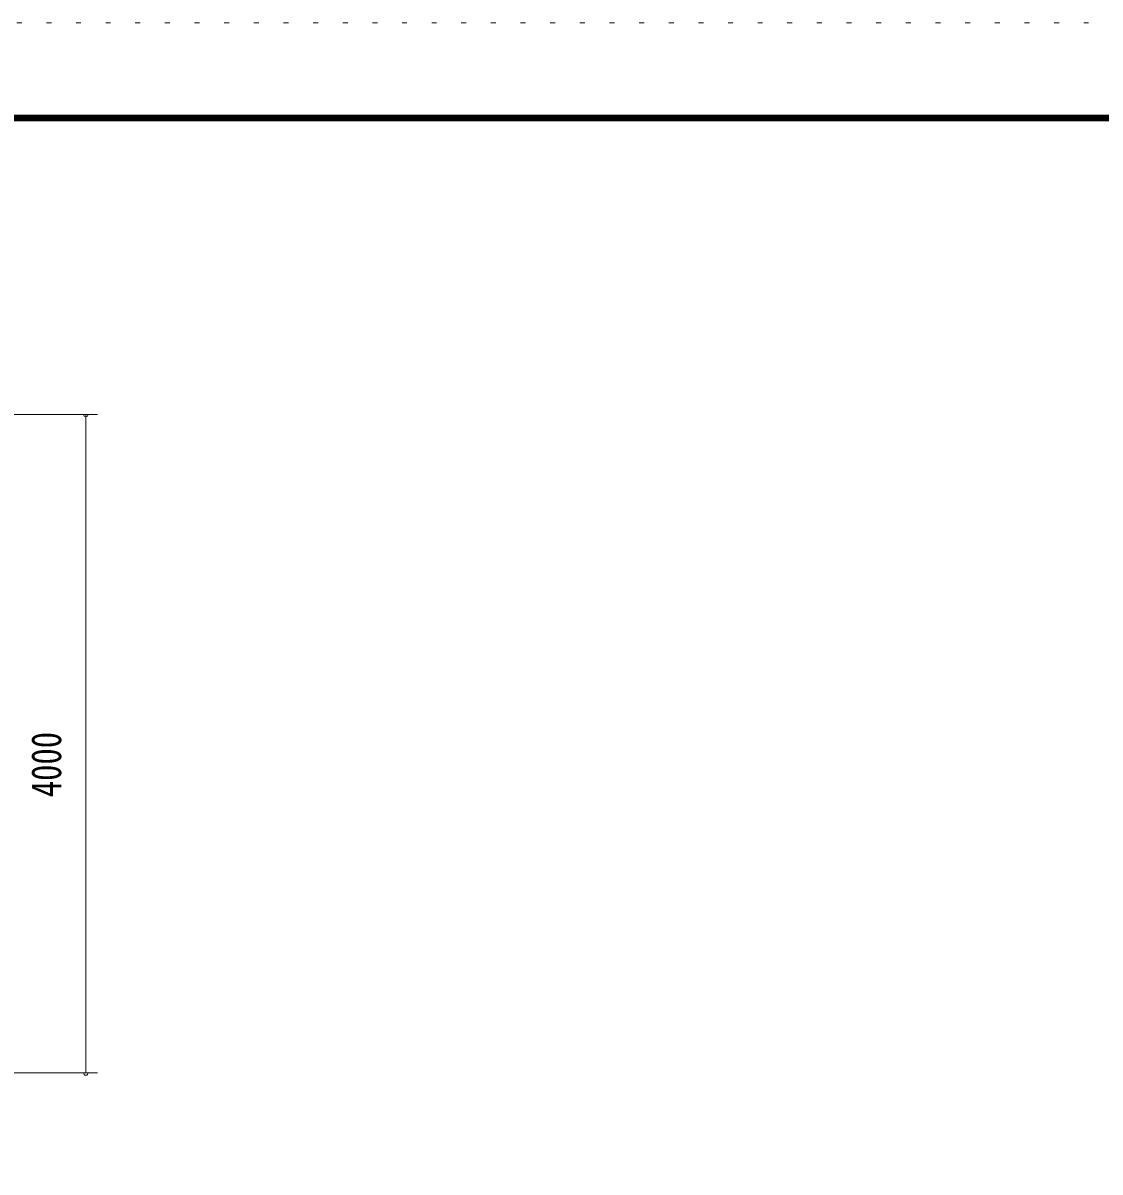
# Model space of a CAD drawing. Units: millimetres, scale not verified. Extents: x -37128 to 37128, y -14700 to 14700.
# Drawn here: x 8516 to 15057, y 7720 to 14700 of the extents above; entities that cross this region are included whole.
import ezdxf
from ezdxf.enums import TextEntityAlignment as Align

# ---------------------------------------------------------------- set-up
doc = ezdxf.new("R2010")
doc.units = ezdxf.units.MM
doc.header["$LTSCALE"] = 60
doc.linetypes.add('USER4', pattern=[3, 0.5, -2.5])
for name, color, linetype, lineweight in [('0-5_1-5DIM', 3, 'Continuous', 18), ('0-C_F-F', 5, 'Continuous', 18), ('0-D_F-E_J_ADD', 3, 'USER4', 18)]:
    doc.layers.add(name, color=color, linetype=linetype, lineweight=lineweight)
doc.styles.add('ＭＳ ゴシック', font='')
doc.styles.get('ＭＳ ゴシック').set_extended_font_data('MS Gothic')

msp = doc.modelspace()

# ---------------------------------------------------------------- linework, layer by layer
at = {"layer": '0-5_1-5DIM'}
for p, q in [((7575.52, 12322.54), (8967.52, 12322.54)), ((8911.52, 12322.54), (8883.52, 12322.54)), ((8897.52, 12322.54), (8897.52, 8322.54)), ((8967.52, 8322.54), (7575.52, 8322.54)), ((8911.52, 8322.54), (8883.52, 8322.54))]:
    msp.add_line(p, q, dxfattribs=at)
for centre in [(8897.52, 12322.54), (8897.52, 8322.54)]:
    msp.add_arc(centre, 14, 180, 0, dxfattribs=at)
at = {"layer": '0-C_F-F'}
for points in [[(36428.07, -14000), (36428.07, 14140), (-3751.93, 14140), (-3751.93, -14000)], [(36424.56, -13996.5), (-3748.43, -13996.5), (-3748.43, 14136.5), (36424.56, 14136.5)], [(36421.07, -13993), (36421.07, 14133), (-3744.93, 14133), (-3744.93, -13993)], [(36417.57, -13989.5), (36417.57, 14129.5), (-3741.43, 14129.5), (-3741.43, -13989.5)], [(36414.07, -13986), (36414.07, 14126), (-3737.93, 14126), (-3737.93, -13986)], [(36410.57, -13982.5), (36410.57, 14122.5), (-3734.43, 14122.5), (-3734.43, -13982.5)], [(36407.06, -13979), (-3730.93, -13979), (-3730.93, 14119), (36407.06, 14119)], [(36403.57, -13975.5), (-3727.43, -13975.5), (-3727.43, 14115.5), (36403.57, 14115.5)], [(36400.07, -13972), (36400.07, 14112), (-3723.93, 14112), (-3723.93, -13972)], [(36396.57, -13968.5), (-3720.43, -13968.5), (-3720.43, 14108.5), (36396.57, 14108.5)], [(36393.07, -13965), (36393.07, 14105), (-3716.93, 14105), (-3716.93, -13965)]]:
    msp.add_lwpolyline(points, close=True, dxfattribs=at)
at = {"layer": '0-D_F-E_J_ADD', "color": 5}
msp.add_lwpolyline([(37128.07, -14700), (37128.07, 14700), (-4451.93, 14700), (-4451.93, -14700)], close=True, dxfattribs=at)

# ---------------------------------------------------------------- texts
at = {"layer": '0-5_1-5DIM', "color": 7, "style": 'ＭＳ ゴシック', "width": 0.8}
msp.add_text('4000', height=182.3, rotation=90, dxfattribs=at).set_placement((8802.65, 9997.04), align=Align.BOTTOM_LEFT)

doc.saveas('drawing.dxf')
